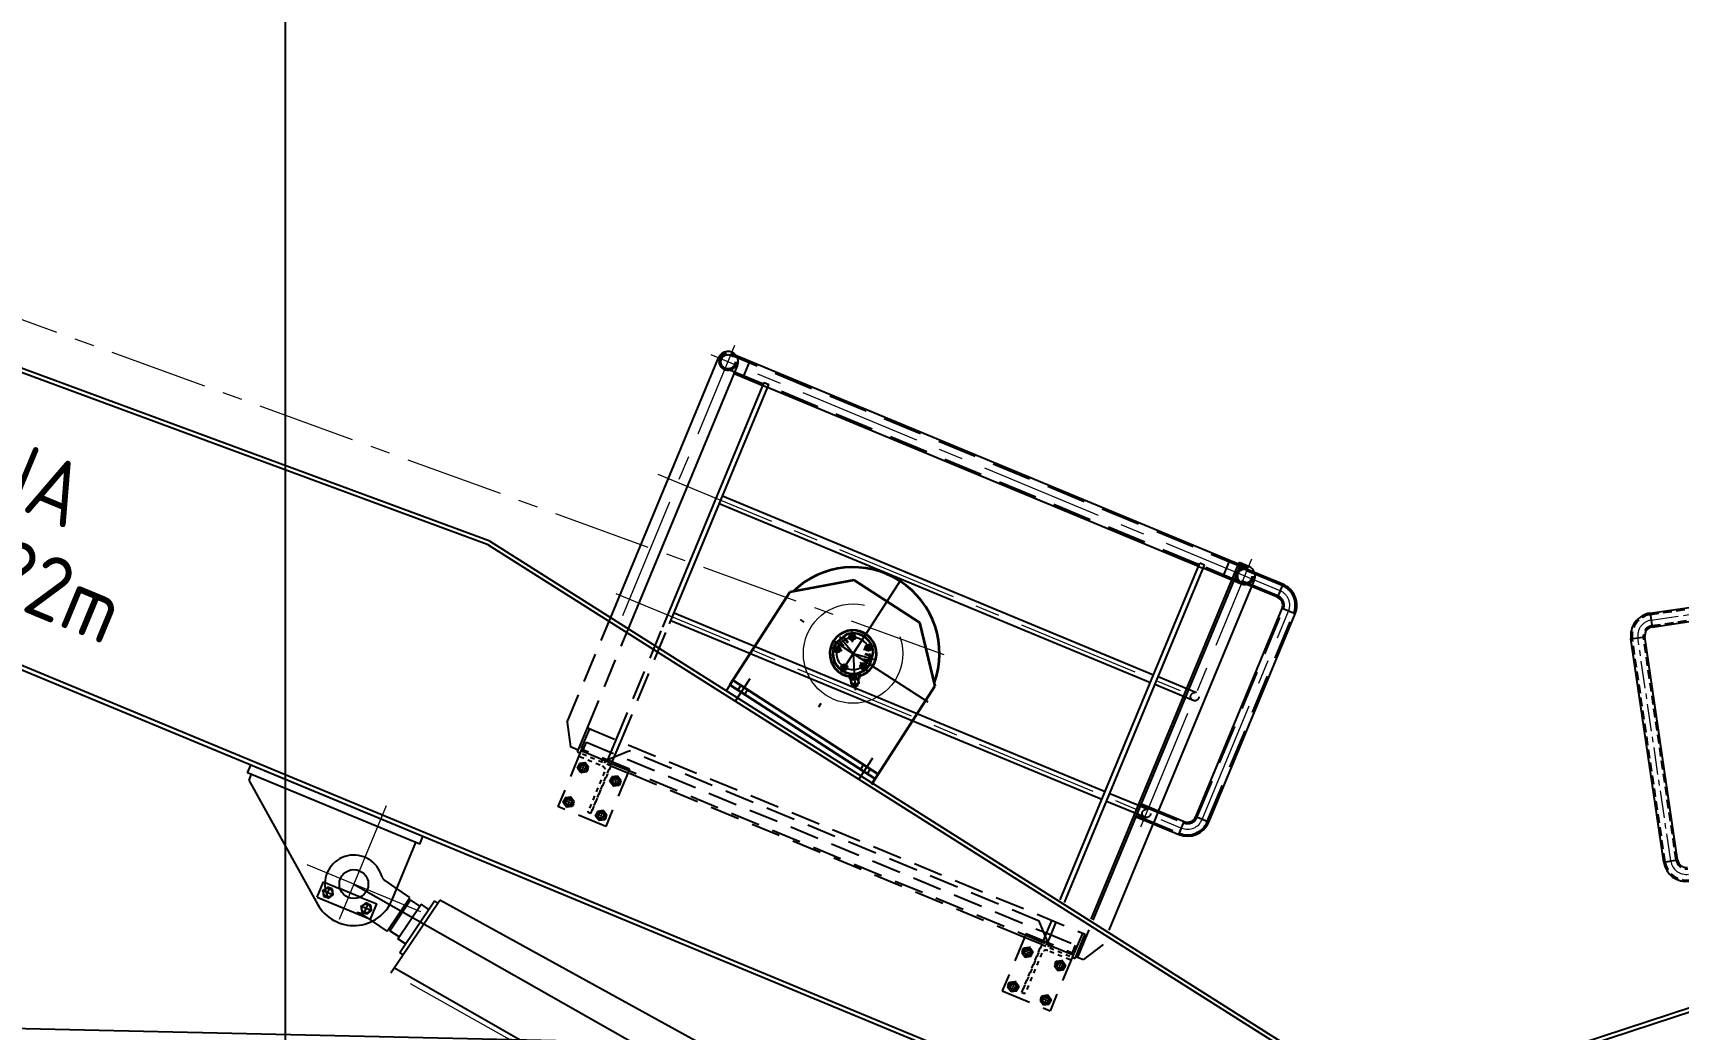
# Model space of a CAD drawing. Header units: millimetres. Extents: x -4 to 3776, y -4 to 4079.
# Drawn here: x 429.4 to 467.05, y 549.67 to 572.47 of the extents above; entities that cross this region are included whole.
import ezdxf
from ezdxf import colors
from ezdxf.entities.mleader import LeaderData, LeaderLine
from ezdxf.math import Vec2, Vec3

# ---------------------------------------------------------------- set-up
doc = ezdxf.new("R2010")
doc.units = ezdxf.units.MM
for name, pattern in [('CENTER', [2, 1.25, -0.25, 0.25, -0.25]), ('DASHDOT', [1, 0.5, -0.25, 0, -0.25]), ('DASHED', [0.75, 0.5, -0.25]), ('HIDDEN', [0.375, 0.25, -0.125])]:
    doc.linetypes.add(name, pattern=pattern)
for name, color, linetype in [('1轮廓实线层', 7, 'Continuous'), ('2细线层', 4, 'Continuous'), ('4虚线层', 6, 'DASHED'), ('BK_kedu', 255, 'Continuous'), ('CENTER', 1, 'DASHDOT'), ('DIM', 6, 'Continuous'), ('DRAWING0', 2, 'Continuous'), ('HIDDEN', 6, 'HIDDEN'), ('图框层', 7, 'Continuous')]:
    doc.layers.add(name, color=color, linetype=linetype)
doc.layers.add('3中心线层', color=2, linetype='CENTER', lineweight=13)
doc.layers.add('object', color=7, linetype='Continuous', lineweight=35)
doc.layers.add('Sheet$GRID', color=254, linetype='Continuous', true_color=0xbebebe)
doc.styles.add('HZTXT', font='ISOCP', dxfattribs={"bigfont": 'hztxt'})
doc.styles.get("Standard").update_dxf_attribs({"font": 'arial.ttf'})

# ---------------------------------------------------------------- blocks, each defined once
blk = doc.blocks.new('A$C04DE7CD0')
at = {"layer": '4虚线层', "color": 3, "ltscale": 0.5}
for p, q in [((0, 125), (0, 0)), ((0, 0), (0, 125)), ((0, 125), (80, 125)), ((80, 125), (80, 119.7)), ((8, 106), (8, 2.7)), ((77.3, 117), (19, 117)), ((0, 0), (5.3, 0))]:
    blk.add_line(p, q, dxfattribs=at)
for centre, radius, start, end in [((77.3, 119.7), 2.67, 270, 0), ((19, 106), 11, 90, 180), ((5.3, 2.7), 2.67, 270, 0)]:
    blk.add_arc(centre, radius, start, end, dxfattribs=at)
blk = doc.blocks.new('cfd')
at = {"color": 7, "linetype": 'Continuous'}
for p, q in [((-1188.8047, -182.0141), (-1191.568, -181.9931)), ((-1191.4961, -182.0821), (-1191.4954, -181.9936)), ((-1188.8538, -182.1022), (-1188.8531, -182.0137)), ((-1188.8195, -183.9686), (-1188.8046, -182.0056)), ((-1188.809, -183.9705), (-1188.7941, -182.0057)), ((-1191.6411, -182.0367), (-1191.6411, -182.0367)), ((-1191.3865, -182.0829), (-1191.5445, -182.0817)), ((-1188.9886, -182.1012), (-1191.3612, -182.0831)), ((-1188.8053, -182.1026), (-1188.9634, -182.1014)), ((-1188.5587, -182.096), (-1188.7947, -182.0942)), ((-1188.5582, -182.0244), (-1188.7942, -182.0226)), ((-1188.9932, -182.6996), (-1191.3658, -182.6815)), ((-1188.9935, -182.7417), (-1191.3661, -182.7237)), ((-1188.8102, -182.7431), (-1188.9682, -182.7419)), ((-1188.8099, -182.701), (-1188.9679, -182.6998)), ((-1188.9981, -183.3422), (-1191.3707, -183.3242)), ((-1188.8148, -183.3436), (-1188.9728, -183.3424)), ((-1188.9984, -183.3844), (-1191.371, -183.3663)), ((-1188.8151, -183.3858), (-1188.9731, -183.3846))]:
    blk.add_line(p, q, dxfattribs=at)
at = {"color": 7}
for p, q in [((-1188.7519, -182.006), (-1188.8046, -182.0056)), ((-1191.6604, -183.4701), (-1191.6496, -182.0367)), ((-1191.5552, -183.4886), (-1191.5442, -182.0375)), ((-1191.3966, -183.4125), (-1191.3864, -182.0655)), ((-1191.3864, -182.0655), (-1191.3611, -182.0657)), ((-1191.3711, -183.3834), (-1191.3611, -182.0657)), ((-1189.0026, -183.9365), (-1188.9885, -182.0837)), ((-1188.9632, -182.0839), (-1188.9885, -182.0837)), ((-1188.9773, -183.9409), (-1188.9632, -182.0839)), ((-1188.7093, -183.3318), (-1188.6999, -182.0949)), ((-1188.5582, -182.0244), (-1188.5587, -182.096)), ((-1188.5235, -183.2868), (-1188.5148, -182.1406)), ((-1188.4432, -182.1411), (-1188.5148, -182.1406)), ((-1188.4519, -183.2874), (-1188.4432, -182.1411)), ((-1188.8041, -183.329), (-1188.5681, -183.3308)), ((-1188.5687, -183.4024), (-1188.5681, -183.3308)), ((-1188.4519, -183.2874), (-1188.5235, -183.2868)), ((-1188.8047, -183.4006), (-1188.5687, -183.4024)), ((-1188.7143, -183.9871), (-1188.7099, -183.4034)), ((-1187.8013, -184.89), (-1198.4621, -184.809)), ((-1187.7892, -184.869), (-1198.462, -184.7879)), ((-1193.0749, -184.8921), (-1193.0746, -184.8499)), ((-1192.1264, -184.8571), (-1193.0746, -184.8499)), ((-1192.1267, -184.8993), (-1192.1264, -184.8571)), ((-1192.1267, -184.8993), (-1193.0749, -184.8921)), ((-1192.0716, -185.1693), (-1192.1598, -185.1506)), ((-1192.1144, -185.3713), (-1192.0716, -185.1693)), ((-1192.1023, -185.3653), (-1192.063, -185.1798)), ((-1192.0643, -185.186), (-1192.0746, -185.1838)), ((-1192.0073, -185.1916), (-1192.063, -185.1798)), ((-1192.0484, -185.3865), (-1192.0053, -185.1802)), ((-1192.016, -185.5611), (-1191.9247, -185.1243)), ((-1192.0137, -185.4475), (-1191.9491, -185.1381)), ((-1191.9599, -185.1897), (-1192.0053, -185.1802)), ((-1191.9285, -185.1424), (-1191.9491, -185.1381)), ((-1188.1676, -185.5681), (-1191.9247, -185.1243)), ((-1192.5094, -185.3452), (-1192.5088, -185.2609)), ((-1192.5088, -185.2609), (-1192.4169, -185.2616)), ((-1192.3609, -185.2136), (-1187.9879, -185.7871)), ((-1192.3057, -185.2625), (-1192.2138, -185.2632)), ((-1192.2144, -185.3474), (-1192.2138, -185.2632)), ((-1192.5094, -185.3452), (-1192.2144, -185.3474)), ((-1192.1144, -185.3713), (-1192.2026, -185.3526)), ((-1192.1006, -185.3583), (-1192.1109, -185.3562)), ((-1192.0462, -185.3762), (-1192.1019, -185.3645)), ((-1192.003, -185.396), (-1192.0484, -185.3865)), ((-1191.9931, -185.4518), (-1192.0137, -185.4475)), ((-1192.0096, -185.5305), (-1188.3058, -186.0296)), ((-1191.9929, -185.4713), (-1191.9961, -185.4663))]:
    blk.add_line(p, q, dxfattribs=at)
at = {"color": 7, "lineweight": -3}
for p, q in [((-1190.8691, -183.0276), (-1190.9764, -183.5903)), ((-1190.9699, -183.5561), (-1190.1067, -183.7207))]:
    blk.add_line(p, q, dxfattribs=at)
at = {"color": 7, "ltscale": 0.5}
for p, q in [((-1192.3773, -183.3592), (-1198.4526, -183.5528)), ((-1192.3757, -183.338), (-1198.4524, -183.5317)), ((-1192.3773, -183.3592), (-1187.3129, -184.2708)), ((-1192.3757, -183.338), (-1187.1975, -184.2714)), ((-1193.0539, -184.8922), (-1193.0541, -184.9238)), ((-1193.0541, -184.9238), (-1192.4934, -185.3774))]:
    blk.add_line(p, q, dxfattribs=at)
at = {"color": 7}
blk.add_circle((-1192.3609, -185.2136), 0.0737, dxfattribs=at)
for centre, radius, start, end in [((-1191.5969, -182.0371), 0.0527, 359.5644, 179.5644), ((-1188.7523, -182.0587), 0.0527, 42.40804, 89.5644), ((-1188.5591, -182.1403), 0.0442, 359.5644, 89.5644), ((-1188.5591, -182.1403), 0.1159, 359.5644, 89.5644), ((-1188.5678, -183.2865), 0.1159, 269.5644, 359.5644), ((-1188.5678, -183.2865), 0.0442, 269.5644, 359.5644)]:
    blk.add_arc(centre, radius, start, end, dxfattribs=at)
at = {"layer": '1轮廓实线层', "color": 7, "lineweight": 25}
for p, q in [((-1192.4798, -185.278), (-1192.4945, -185.3032)), ((-1192.4538, -185.2782), (-1192.4798, -185.278)), ((-1192.4538, -185.2782), (-1192.4394, -185.3036)), ((-1192.269, -185.2796), (-1192.2838, -185.3048)), ((-1192.2561, -185.2797), (-1192.269, -185.2796)), ((-1192.2561, -185.2797), (-1192.2431, -185.2798)), ((-1192.2431, -185.2798), (-1192.2287, -185.3052)), ((-1192.4945, -185.3032), (-1192.4801, -185.3286)), ((-1192.4801, -185.3286), (-1192.4672, -185.3287)), ((-1192.4542, -185.3288), (-1192.4672, -185.3287)), ((-1192.4394, -185.3036), (-1192.4542, -185.3288)), ((-1192.2838, -185.3048), (-1192.2694, -185.3302)), ((-1192.2694, -185.3302), (-1192.2564, -185.3303)), ((-1192.2435, -185.3304), (-1192.2564, -185.3303)), ((-1192.2287, -185.3052), (-1192.2435, -185.3304))]:
    blk.add_line(p, q, dxfattribs=at)
for centre in [(-1192.467, -185.3034), (-1192.2563, -185.305)]:
    blk.add_circle(centre, 0.0228, dxfattribs=at)
at = {"layer": '2细线层', "color": 7}
for centre, start, end in [((-1191.504, -184.2272), 359.5644, 269.5644), ((-1191.3248, -184.2285), 359.5644, 269.5644), ((-1189.0576, -184.2458), 269.5644, 179.5644), ((-1188.8785, -184.2471), 269.5644, 179.5644), ((-1191.5054, -184.4168), 359.5644, 269.5644), ((-1191.3263, -184.4182), 359.5644, 269.5644), ((-1189.0591, -184.4354), 269.5644, 179.5644), ((-1188.88, -184.4368), 269.5644, 179.5644)]:
    blk.add_arc(centre, 0.0169, start, end, dxfattribs=at)
at = {"layer": '3中心线层', "color": 7, "ltscale": 0.5}
for p, q in [((-1191.6075, -183.4338), (-1191.5962, -181.9451)), ((-1188.7628, -183.4387), (-1188.7516, -181.9638)), ((-1188.5585, -182.0602), (-1191.6899, -182.0364)), ((-1188.4877, -183.2871), (-1188.479, -182.1409)), ((-1191.7121, -182.7), (-1188.7204, -182.7227)), ((-1191.6821, -183.3429), (-1188.5684, -183.3666)), ((-1192.3576, -184.7831), (-1192.3632, -185.5206)), ((-1191.9922, -185.2164), (-1192.7297, -185.2108)), ((-1188.3058, -186.0296), (-1192.016, -185.5611))]:
    blk.add_line(p, q, dxfattribs=at)
at = {"layer": '3中心线层', "color": 7, "ltscale": 0.4}
blk.add_line((-1190.0185, -183.0049), (-1198.4508, -183.3166), dxfattribs=at)
at = {"layer": '3中心线层', "color": 7}
for p, q in [((-1191.5336, -184.227), (-1191.4743, -184.2274)), ((-1191.5037, -184.1967), (-1191.5042, -184.2577)), ((-1191.3545, -184.2283), (-1191.2952, -184.2288)), ((-1191.3246, -184.198), (-1191.3251, -184.259)), ((-1189.0287, -184.246), (-1189.0881, -184.2455)), ((-1189.0574, -184.2149), (-1189.0579, -184.2759)), ((-1188.8496, -184.2474), (-1188.909, -184.2469)), ((-1188.8783, -184.2163), (-1188.8788, -184.2773)), ((-1191.5351, -184.4166), (-1191.4757, -184.417)), ((-1191.5052, -184.3863), (-1191.5056, -184.4473)), ((-1191.356, -184.4179), (-1191.2966, -184.4184)), ((-1191.3261, -184.3877), (-1191.3265, -184.4487)), ((-1189.0301, -184.4356), (-1189.0895, -184.4352)), ((-1189.0588, -184.4045), (-1189.0593, -184.4655)), ((-1188.851, -184.437), (-1188.9104, -184.4365)), ((-1188.8797, -184.4059), (-1188.8802, -184.4669))]:
    blk.add_line(p, q, dxfattribs=at)
at = {"layer": '3中心线层', "color": 7, "lineweight": 25, "ltscale": 0.2}
for p, q in [((-1192.4672, -185.3331), (-1192.4667, -185.2737)), ((-1192.2565, -185.3347), (-1192.256, -185.2753)), ((-1192.4975, -185.3031), (-1192.4365, -185.3036)), ((-1192.2258, -185.3052), (-1192.2868, -185.3047))]:
    blk.add_line(p, q, dxfattribs=at)
at = {"layer": '3中心线层', "color": 7}
blk.add_circle((-1190.4495, -183.1727), 0.2529, dxfattribs=at)
at = {"layer": '3中心线层', "color": 7, "ltscale": 0.5}
for centre, start, end in [((-1188.5591, -182.1403), 359.5644, 89.5644), ((-1188.5678, -183.2865), 269.5644, 359.5644)]:
    blk.add_arc(centre, 0.0801, start, end, dxfattribs=at)
at = {"layer": '4虚线层', "color": 7, "ltscale": 0.4}
for p, q in [((-1188.752, -182.0224), (-1191.5966, -182.0007)), ((-1191.568, -181.9931), (-1191.5965, -181.9928)), ((-1191.3864, -182.075), (-1191.5971, -182.0734)), ((-1191.3612, -182.0831), (-1191.3865, -182.0829)), ((-1188.9886, -182.0933), (-1191.3612, -182.0752)), ((-1188.7526, -182.0951), (-1188.9886, -182.0933)), ((-1188.9886, -182.1012), (-1188.9634, -182.1014)), ((-1188.5587, -182.0886), (-1188.7947, -182.0868)), ((-1188.5582, -182.0317), (-1188.7942, -182.0299)), ((-1188.6999, -182.0949), (-1188.6996, -182.0591)), ((-1188.5162, -183.2869), (-1188.5074, -182.1406)), ((-1188.4593, -183.2873), (-1188.4506, -182.1411)), ((-1188.8042, -183.3363), (-1188.5682, -183.3381)), ((-1188.8046, -183.3932), (-1188.5686, -183.395)), ((-1191.4022, -184.1521), (-1191.4013, -184.032)), ((-1191.3769, -184.1523), (-1191.376, -184.0322)), ((-1189.0044, -184.1703), (-1189.0035, -184.0502)), ((-1188.979, -184.1621), (-1188.9782, -184.0504)), ((-1191.377, -184.1649), (-1191.2822, -184.1656)), ((-1189.0045, -184.183), (-1189.0993, -184.1822))]:
    blk.add_line(p, q, dxfattribs=at)
at = {"layer": '4虚线层', "color": 7, "ltscale": 0.2}
for p, q in [((-1188.752, -182.0145), (-1188.8047, -182.0141)), ((-1188.7526, -182.103), (-1188.8053, -182.1026)), ((-1188.7575, -182.7435), (-1188.8102, -182.7431)), ((-1188.7572, -182.7014), (-1188.8099, -182.701)), ((-1188.7621, -183.344), (-1188.8148, -183.3436)), ((-1188.7093, -183.3297), (-1188.7098, -183.4013)), ((-1188.7624, -183.3862), (-1188.8151, -183.3858))]:
    blk.add_line(p, q, dxfattribs=at)
at = {"layer": '4虚线层', "color": 7, "ltscale": 0.3}
for p, q in [((-1191.4013, -184.032), (-1191.3966, -183.4125)), ((-1191.376, -184.0322), (-1191.3711, -183.3834)), ((-1191.6648, -184.0427), (-1191.6604, -183.4701)), ((-1191.5594, -184.0308), (-1191.5552, -183.4886)), ((-1188.8105, -184.1739), (-1188.809, -183.9705)), ((-1191.6648, -184.0427), (-1191.6024, -184.1527)), ((-1191.5604, -184.1635), (-1191.5594, -184.0308)), ((-1191.5594, -184.0308), (-1188.8201, -184.0516)), ((-1191.5475, -184.1383), (-1191.5467, -184.0351)), ((-1191.537, -184.1426), (-1191.5367, -184.1005)), ((-1191.5367, -184.1005), (-1189.0187, -184.1196)), ((-1191.4043, -184.1436), (-1191.3194, -184.06)), ((-1189.0606, -184.0772), (-1191.3194, -184.06)), ((-1188.9769, -184.1621), (-1189.0606, -184.0772)), ((-1188.8336, -184.159), (-1188.8328, -184.0557)), ((-1188.8212, -184.1844), (-1188.8201, -184.0516)), ((-1188.7149, -184.0651), (-1188.7789, -184.1741)), ((-1191.5603, -184.153), (-1191.6024, -184.1527)), ((-1191.5604, -184.1635), (-1191.5456, -184.1636)), ((-1191.5455, -184.1426), (-1191.5479, -184.4586)), ((-1191.2821, -184.1446), (-1191.5455, -184.1426)), ((-1191.537, -184.1426), (-1191.5371, -184.1509)), ((-1191.3917, -184.1522), (-1191.535, -184.1511)), ((-1191.3917, -184.1522), (-1188.9896, -184.1704)), ((-1191.2821, -184.1446), (-1191.2845, -184.4606)), ((-1189.0993, -184.1822), (-1191.2822, -184.1656)), ((-1189.0991, -184.1612), (-1189.1015, -184.4772)), ((-1189.0991, -184.1612), (-1188.8357, -184.1632)), ((-1189.0187, -184.1196), (-1188.8439, -184.121)), ((-1188.8442, -184.1631), (-1188.8439, -184.121)), ((-1188.8442, -184.1631), (-1188.8442, -184.1714)), ((-1188.8357, -184.1632), (-1188.8381, -184.4792)), ((-1188.8359, -184.1842), (-1188.8212, -184.1844)), ((-1188.8211, -184.1738), (-1188.7789, -184.1741)), ((-1191.5293, -184.24), (-1191.5292, -184.227)), ((-1191.5042, -184.2547), (-1191.5293, -184.24)), ((-1191.5291, -184.214), (-1191.5292, -184.227)), ((-1191.5037, -184.1996), (-1191.5291, -184.214)), ((-1191.4788, -184.2404), (-1191.5042, -184.2547)), ((-1191.4786, -184.2144), (-1191.5037, -184.1996)), ((-1191.4787, -184.2274), (-1191.4788, -184.2404)), ((-1191.4787, -184.2274), (-1191.4786, -184.2144)), ((-1191.3502, -184.2413), (-1191.3501, -184.2283)), ((-1191.3251, -184.2561), (-1191.3502, -184.2413)), ((-1191.35, -184.2154), (-1191.3501, -184.2283)), ((-1191.3246, -184.201), (-1191.35, -184.2154)), ((-1191.2997, -184.2417), (-1191.3251, -184.2561)), ((-1191.2995, -184.2157), (-1191.3246, -184.201)), ((-1191.2996, -184.2287), (-1191.2997, -184.2417)), ((-1191.2996, -184.2287), (-1191.2995, -184.2157)), ((-1189.0829, -184.2456), (-1189.083, -184.2586)), ((-1189.083, -184.2586), (-1189.0578, -184.2733)), ((-1189.0829, -184.2456), (-1189.0828, -184.2326)), ((-1189.0828, -184.2326), (-1189.0574, -184.2182)), ((-1189.0578, -184.2733), (-1189.0324, -184.259)), ((-1189.0574, -184.2182), (-1189.0322, -184.233)), ((-1189.0324, -184.259), (-1189.0323, -184.246)), ((-1189.0322, -184.233), (-1189.0323, -184.246)), ((-1188.9038, -184.2469), (-1188.9039, -184.2599)), ((-1188.9039, -184.2599), (-1188.8787, -184.2747)), ((-1188.9038, -184.2469), (-1188.9037, -184.234)), ((-1188.9037, -184.234), (-1188.8783, -184.2196)), ((-1188.8787, -184.2747), (-1188.8533, -184.2603)), ((-1188.8783, -184.2196), (-1188.8531, -184.2343)), ((-1188.8533, -184.2603), (-1188.8532, -184.2473)), ((-1188.8531, -184.2343), (-1188.8532, -184.2473)), ((-1191.5308, -184.4296), (-1191.5307, -184.4166)), ((-1191.5056, -184.4444), (-1191.5308, -184.4296)), ((-1191.5306, -184.4036), (-1191.5307, -184.4166)), ((-1191.5052, -184.3892), (-1191.5306, -184.4036)), ((-1191.4802, -184.43), (-1191.5056, -184.4444)), ((-1191.48, -184.404), (-1191.5052, -184.3892)), ((-1191.4801, -184.417), (-1191.4802, -184.43)), ((-1191.4801, -184.417), (-1191.48, -184.404)), ((-1191.3517, -184.431), (-1191.3516, -184.418)), ((-1191.3265, -184.4457), (-1191.3517, -184.431)), ((-1191.3515, -184.405), (-1191.3516, -184.418)), ((-1191.3261, -184.3906), (-1191.3515, -184.405)), ((-1191.3011, -184.4314), (-1191.3265, -184.4457)), ((-1191.3009, -184.4054), (-1191.3261, -184.3906)), ((-1191.301, -184.4184), (-1191.3011, -184.4314)), ((-1191.301, -184.4184), (-1191.3009, -184.4054)), ((-1189.0844, -184.4352), (-1189.0845, -184.4482)), ((-1189.0844, -184.4352), (-1189.0843, -184.4222)), ((-1189.0843, -184.4222), (-1189.0589, -184.4078)), ((-1189.0589, -184.4078), (-1189.0337, -184.4226)), ((-1189.0339, -184.4486), (-1189.0338, -184.4356)), ((-1189.0337, -184.4226), (-1189.0338, -184.4356)), ((-1188.9053, -184.4366), (-1188.9054, -184.4496)), ((-1188.9053, -184.4366), (-1188.9052, -184.4236)), ((-1188.9052, -184.4236), (-1188.8798, -184.4092)), ((-1188.8798, -184.4092), (-1188.8546, -184.424)), ((-1188.8548, -184.45), (-1188.8547, -184.437)), ((-1188.8546, -184.424), (-1188.8547, -184.437)), ((-1191.2845, -184.4606), (-1191.5479, -184.4586)), ((-1189.1015, -184.4772), (-1188.8381, -184.4792)), ((-1189.0845, -184.4482), (-1189.0593, -184.463)), ((-1189.0593, -184.463), (-1189.0339, -184.4486)), ((-1188.9054, -184.4496), (-1188.8802, -184.4643)), ((-1188.8802, -184.4643), (-1188.8548, -184.45))]:
    blk.add_line(p, q, dxfattribs=at)
at = {"layer": '4虚线层', "color": 7}
for p, q in [((-1191.4276, -184.1645), (-1191.4276, -184.1561)), ((-1191.4128, -184.152), (-1191.4129, -184.1647)), ((-1191.4128, -184.152), (-1191.4043, -184.1436)), ((-1188.9896, -184.1704), (-1188.8463, -184.1715)), ((-1188.9686, -184.1706), (-1188.9769, -184.1621)), ((-1188.9686, -184.1706), (-1188.9687, -184.1832)), ((-1188.9539, -184.1833), (-1188.9538, -184.1749)), ((-1192.1598, -185.1506), (-1192.2204, -185.1378)), ((-1192.3057, -185.2625), (-1192.4169, -185.2616)), ((-1192.2026, -185.3526), (-1192.2632, -185.3398))]:
    blk.add_line(p, q, dxfattribs=at)
at = {"layer": '4虚线层', "color": 7, "ltscale": 0.4}
for centre, radius in [((-1191.5969, -182.0371), 0.0442), ((-1191.5969, -182.0371), 0.0363), ((-1188.7523, -182.0587), 0.0442), ((-1188.7523, -182.0587), 0.0363)]:
    blk.add_circle(centre, radius, dxfattribs=at)
at = {"layer": '4虚线层', "color": 7, "ltscale": 0.2}
for centre in [(-1188.7574, -182.7224), (-1188.7622, -183.3651)]:
    blk.add_circle(centre, 0.0211, dxfattribs=at)
at = {"layer": '4虚线层', "color": 7, "ltscale": 0.3}
for centre, radius in [((-1191.504, -184.2272), 0.0228), ((-1191.504, -184.2272), 0.0137), ((-1191.3248, -184.2285), 0.0228), ((-1191.3248, -184.2285), 0.0137), ((-1189.0576, -184.2458), 0.0228), ((-1189.0576, -184.2458), 0.0137), ((-1188.8785, -184.2471), 0.0228), ((-1188.8785, -184.2471), 0.0137), ((-1191.5054, -184.4168), 0.0228), ((-1191.5054, -184.4168), 0.0137), ((-1191.3263, -184.4182), 0.0228), ((-1191.3263, -184.4182), 0.0137), ((-1189.0591, -184.4354), 0.0228), ((-1189.0591, -184.4354), 0.0137), ((-1188.88, -184.4368), 0.0228), ((-1188.88, -184.4368), 0.0137)]:
    blk.add_circle(centre, radius, dxfattribs=at)
at = {"layer": '4虚线层', "color": 7, "ltscale": 0.4}
for centre, radius, start, end in [((-1188.7523, -182.0587), 0.0527, 359.5644, 42.40804), ((-1188.5591, -182.1403), 0.0516, 359.5644, 89.5644), ((-1188.5591, -182.1403), 0.1085, 359.5644, 89.5644), ((-1188.5678, -183.2865), 0.1085, 269.5644, 359.5644), ((-1188.5678, -183.2865), 0.0516, 269.5644, 359.5644)]:
    blk.add_arc(centre, radius, start, end, dxfattribs=at)
at = {"layer": '4虚线层', "color": 7, "ltscale": 0.3}
for centre, radius, start, end in [((-1191.551, -184.0351), 0.00421, 359.5644, 89.5644), ((-1188.8286, -184.0558), 0.00421, 89.5644, 179.5644), ((-1191.5349, -184.1384), 0.0126, 179.5644, 199.03562), ((-1191.5349, -184.1384), 0.0126, 199.03562, 269.5644), ((-1188.8462, -184.1589), 0.0126, 269.5644, 340.09318), ((-1188.8462, -184.1589), 0.0126, 340.09318, 359.5644)]:
    blk.add_arc(centre, radius, start, end, dxfattribs=at)
at = {"layer": '4虚线层', "color": 7}
for centre, radius, start, end in [((-1191.4318, -184.1561), 0.00421, 359.5644, 89.5644), ((-1188.9496, -184.175), 0.00421, 89.5644, 179.5644), ((-1192.3609, -185.2136), 0.1475, 38.08569, 297.98574), ((-1192.2117, -185.0966), 0.0421, 218.08569, 258.22151), ((-1192.272, -185.381), 0.0421, 80.93374, 117.98574), ((-1192.272, -185.381), 0.0421, 78.03572, 80.93374)]:
    blk.add_arc(centre, radius, start, end, dxfattribs=at)
at = {"layer": 'CENTER', "color": 7}
for p, q in [((-1190.3657, -182.7337), (-1190.5414, -183.6548)), ((-1190.003, -183.2579), (-1190.9098, -183.0849)), ((-1190.4738, -183.1209), (-1190.4987, -183.0681)), ((-1190.4278, -183.0594), (-1190.4711, -183.286)), ((-1190.4077, -183.1335), (-1190.3652, -183.0936)), ((-1190.5063, -183.1799), (-1190.5642, -183.1872)), ((-1190.5628, -183.1511), (-1190.3361, -183.1943)), ((-1190.4495, -183.1727), (-1190.545, -183.1202)), ((-1190.4495, -183.1727), (-1190.3413, -183.1591)), ((-1190.4495, -183.1727), (-1190.3704, -183.3407)), ((-1190.3993, -183.2003), (-1190.3481, -183.2284)), ((-1190.8879, -183.4894), (-1190.9129, -183.6203)), ((-1190.1583, -183.6285), (-1190.1833, -183.7595))]:
    blk.add_line(p, q, dxfattribs=at)
blk.add_circle((-1190.4495, -183.1727), 0.083, dxfattribs=at)
at = {"layer": 'DIM', "color": 7}
for p, q in [((-1190.3874, -183.3269), (-1190.3921, -183.3169)), ((-1190.3702, -183.3188), (-1190.3749, -183.3088))]:
    blk.add_line(p, q, dxfattribs=at)
at = {"layer": 'HIDDEN', "color": 7}
for p, q in [((-1190.5085, -183.1583), (-1190.5416, -183.1401)), ((-1190.507, -183.1555), (-1190.54, -183.1374)), ((-1190.4948, -183.1334), (-1190.5278, -183.1152)), ((-1190.4933, -183.1306), (-1190.5263, -183.1124)), ((-1190.3932, -183.1497), (-1190.3558, -183.145)), ((-1190.3928, -183.1528), (-1190.3554, -183.1481)), ((-1190.3896, -183.1779), (-1190.3522, -183.1732)), ((-1190.3892, -183.181), (-1190.3518, -183.1763)), ((-1190.918, -183.537), (-1190.9233, -183.565)), ((-1190.8776, -183.5447), (-1190.8829, -183.5727)), ((-1190.1884, -183.6762), (-1190.1937, -183.7042)), ((-1190.148, -183.6839), (-1190.1533, -183.7119))]:
    blk.add_line(p, q, dxfattribs=at)
at = {"layer": 'object', "color": 7}
for p, q in [((-1190.5843, -182.8252), (-1190.8647, -183.005)), ((-1190.1962, -182.8993), (-1190.5843, -182.8252)), ((-1190.1962, -182.8993), (-1190.0016, -183.1697)), ((-1190.8647, -183.005), (-1190.9699, -183.5561)), ((-1190.5168, -183.0952), (-1190.551, -183.1574)), ((-1190.3583, -183.1254), (-1190.3494, -183.1958)), ((-1190.0016, -183.1697), (-1190.1132, -183.7548)), ((-1190.4316, -183.2739), (-1190.4287, -183.28)), ((-1190.4287, -183.28), (-1190.4044, -183.2685)), ((-1190.4035, -183.2926), (-1190.413, -183.2726)), ((-1190.3801, -183.2571), (-1190.4044, -183.2685)), ((-1190.3864, -183.2845), (-1190.3958, -183.2645)), ((-1190.3833, -183.2586), (-1190.3739, -183.2786)), ((-1190.3829, -183.251), (-1190.3801, -183.2571)), ((-1190.4255, -183.2785), (-1190.4161, -183.2985)), ((-1190.4109, -183.2992), (-1190.417, -183.298)), ((-1190.4109, -183.2992), (-1190.4007, -183.3209)), ((-1190.4108, -183.2995), (-1190.3936, -183.2914)), ((-1190.3664, -183.3048), (-1190.4007, -183.3209)), ((-1190.395, -183.3182), (-1190.3916, -183.3254)), ((-1190.3765, -183.2833), (-1190.3936, -183.2914)), ((-1190.3916, -183.3254), (-1190.3802, -183.32)), ((-1190.3916, -183.3254), (-1190.3874, -183.3269)), ((-1190.3874, -183.3269), (-1190.3788, -183.3229)), ((-1190.3687, -183.3146), (-1190.3802, -183.32)), ((-1190.3702, -183.3188), (-1190.3788, -183.3229)), ((-1190.3766, -183.283), (-1190.3739, -183.2786)), ((-1190.3766, -183.283), (-1190.3664, -183.3048)), ((-1190.3721, -183.3075), (-1190.3687, -183.3146)), ((-1190.3687, -183.3146), (-1190.3702, -183.3188)), ((-1190.1067, -183.7208), (-1190.9699, -183.5561)), ((-1190.1014, -183.6928), (-1190.9645, -183.5282))]:
    blk.add_line(p, q, dxfattribs=at)
for points in [[(-1190.4857, -183.1086), (-1190.4947, -183.1023), (-1190.4938, -183.0914), (-1190.4839, -183.0867), (-1190.4749, -183.093), (-1190.4758, -183.1039)], [(-1190.3996, -183.1184), (-1190.3965, -183.1079), (-1190.3858, -183.1054), (-1190.3783, -183.1134), (-1190.3815, -183.1239), (-1190.3921, -183.1264)], [(-1190.5217, -183.1874), (-1190.5304, -183.194), (-1190.5405, -183.1897), (-1190.5419, -183.1789), (-1190.5331, -183.1723), (-1190.5231, -183.1765)], [(-1190.4579, -183.2459), (-1190.4543, -183.2563), (-1190.4614, -183.2646), (-1190.4722, -183.2625), (-1190.4758, -183.2522), (-1190.4686, -183.2439)], [(-1190.3824, -183.2033), (-1190.3715, -183.2031), (-1190.3658, -183.2125), (-1190.3711, -183.2221), (-1190.382, -183.2223), (-1190.3877, -183.2129)]]:
    blk.add_lwpolyline(points, close=True, dxfattribs=at)
for centre in [(-1190.4848, -183.0977), (-1190.389, -183.1159), (-1190.5318, -183.1831), (-1190.465, -183.2542), (-1190.3768, -183.2127)]:
    blk.add_circle(centre, 0.0142, dxfattribs=at)
for centre, radius, start, end in [((-1190.4495, -183.1727), 0.4393, 1.98776, 156.41104), ((-1190.4495, -183.1727), 0.1185, 306.5415, 283.8573), ((-1190.4495, -183.1727), 0.1027, 27.40462, 130.99418), ((-1190.4495, -183.1727), 0.1027, 171.40462, 346.99418), ((-1190.4123, -183.2901), 0.00914, 295.1994, 344.33374), ((-1190.4003, -183.2771), 0.0158, 258.3295, 332.0693), ((-1190.3827, -183.2762), 0.00914, 246.06506, 295.1994)]:
    blk.add_arc(centre, radius, start, end, dxfattribs=at)
at = {"layer": '图框层', "color": 7, "lineweight": -3}
blk.add_line((-1192.1502, -185.2152), (-1192.1478, -184.8991), dxfattribs=at)
at = {"layer": '图框层', "color": 7}
blk.add_arc((-1192.1262, -184.8361), 0.0211, 269.5644, 272.15151, dxfattribs=at)
at = {"layer": '图框层', "color": 7, "lineweight": -3}
blk.add_arc((-1192.3609, -185.2136), 0.2107, 231.02752, 359.5644, dxfattribs=at)
at = {"color": 7, "xscale": 0.002107142857, "yscale": 0.002107142857, "zscale": 0.002107142857, "rotation": 359.5644010121879}
blk.add_blockref('A$C04DE7CD0', (-1189.0065, -184.4463), dxfattribs=at)
at = {"layer": '4虚线层', "color": 7, "ltscale": 0.3, "extrusion": (0, 0, -1), "xscale": 0.002107142857, "yscale": 0.002107142857, "zscale": -0.002107142857, "rotation": 0.4355989878120686}
blk.add_blockref('A$C04DE7CD0', (1191.379, -184.4283), dxfattribs=at)
at = {"layer": 'DRAWING0', "color": 7, "style": 'HZTXT'}
for s, height, p in [('KXCB-CHINA', 0.32422, (-1196.6115, -184.073)), ('SWL40t-3.4m-22m', 0.324217, (-1197.1696, -184.5397))]:
    blk.add_text(s, height=height, rotation=359.5644, dxfattribs=at).set_placement(p)
blk = doc.blocks.new('fds')
at = {"color": 6, "rotation": 337.9074874299324}
blk.add_blockref('cfd', (-17.7513, -460.083), dxfattribs=at)

msp = doc.modelspace()

# ---------------------------------------------------------------- linework, layer by layer
at = {"color": 7, "linetype": 'Continuous'}
for p, q in [((466.413, 559.189), (467.464, 559.343)), ((466.46, 558.87), (467.511, 559.024))]:
    msp.add_line(p, q, dxfattribs=at)
at = {"color": 7}
for p, q in [((466.413, 559.189), (466.46, 558.87)), ((465.973, 558.597), (466.292, 558.643)), ((466.724, 553.491), (465.973, 558.597)), ((467.043, 553.538), (466.292, 558.643)), ((466.724, 553.491), (467.043, 553.538))]:
    msp.add_line(p, q, dxfattribs=at)
at = {"color": 7, "ltscale": 0.5}
for p, q in [((484.25, 555.703), (461.742, 548.325)), ((484.27, 555.61), (462.257, 548.399))]:
    msp.add_line(p, q, dxfattribs=at)
at = {"color": 4, "lineweight": 25}
msp.add_line((303.447, 552.51), (696.278, 543.67), dxfattribs=at)
at = {"color": 7}
for centre, radius, start, end in [((466.489, 558.672), 0.522, 98.3677, 188.3677), ((466.489, 558.672), 0.199, 98.3677, 188.3677), ((467.24, 553.567), 0.199, 188.3677, 278.3677), ((467.24, 553.567), 0.522, 188.3677, 278.3677)]:
    msp.add_arc(centre, radius, start, end, dxfattribs=at)
at = {"layer": '3中心线层', "color": 7, "ltscale": 0.5}
for p, q in [((466.437, 559.029), (480.384, 561.081)), ((466.884, 553.515), (466.133, 558.62))]:
    msp.add_line(p, q, dxfattribs=at)
for centre, start, end in [((466.489, 558.672), 98.3677, 188.3677), ((467.24, 553.567), 188.3677, 278.3677)]:
    msp.add_arc(centre, 0.36, start, end, dxfattribs=at)
at = {"layer": '4虚线层', "color": 7, "ltscale": 0.4}
for p, q in [((466.418, 559.156), (467.469, 559.31)), ((466.455, 558.902), (467.506, 559.057)), ((466.757, 553.496), (466.006, 558.601)), ((467.01, 553.533), (466.259, 558.639))]:
    msp.add_line(p, q, dxfattribs=at)
for centre, radius, start, end in [((466.489, 558.672), 0.489, 98.3677, 188.3677), ((466.489, 558.672), 0.232, 98.3677, 188.3677), ((467.24, 553.567), 0.489, 188.3677, 278.3677), ((467.24, 553.567), 0.232, 188.3677, 278.3677)]:
    msp.add_arc(centre, radius, start, end, dxfattribs=at)
at = {"layer": 'Sheet$GRID'}
msp.add_lwpolyline([(435.182, 0.013), (435.182, 608.276)], dxfattribs=at)

# ---------------------------------------------------------------- block references
at = {"color": 6, "xscale": 4.501575, "yscale": 4.501575, "zscale": 4.501575}
msp.add_blockref('fds', (5803.637, 1377.887), dxfattribs=at)

# ---------------------------------------------------------------- leaders
at = {"layer": 'BK_kedu'}
ml = msp.add_multileader_mtext('Standard', dxfattribs=at)
ml.set_content('', color=256)
ml.set_leader_properties()
ml.build(insert=Vec2(0, 0))
ml.multileader.update_dxf_attribs({"text_right_attachment_type": 6, "dogleg_length": 0.36, "arrow_head_size": 0.18})
ctx = ml.context
ctx.base_point, ctx.char_height, ctx.arrow_head_size, ctx.landing_gap_size, ctx.plane_origin = Vec3(3775.999, 4079.328), 0.18, 0.18, 0.09, Vec3(3774.639, 4079.328)
ctx.right_attachment = 6
notes = []
notes.append((ctx, [(0, (0, 0, 0), (0, 0), (1, 0), 1, [])]))
ctx.mtext.insert, ctx.mtext.flow_direction = Vec3(3776.089, 4079.418), 5
for ctx, leaders in notes:
    for number, flags, end, landing, length, lines in leaders:
        leader = LeaderData()
        leader.index, (leader.has_last_leader_line, leader.has_dogleg_vector, leader.attachment_direction) = number, flags
        leader.last_leader_point, leader.dogleg_vector, leader.dogleg_length = Vec3(end), Vec3(landing), length
        for number, points, colour, breaks in lines:
            line = LeaderLine()
            line.index, line.vertices, line.color, line.breaks = number, Vec3.list(points), colors.encode_raw_color(colour), breaks
            leader.lines.append(line)
        ctx.leaders.append(leader)

doc.saveas('drawing.dxf')
